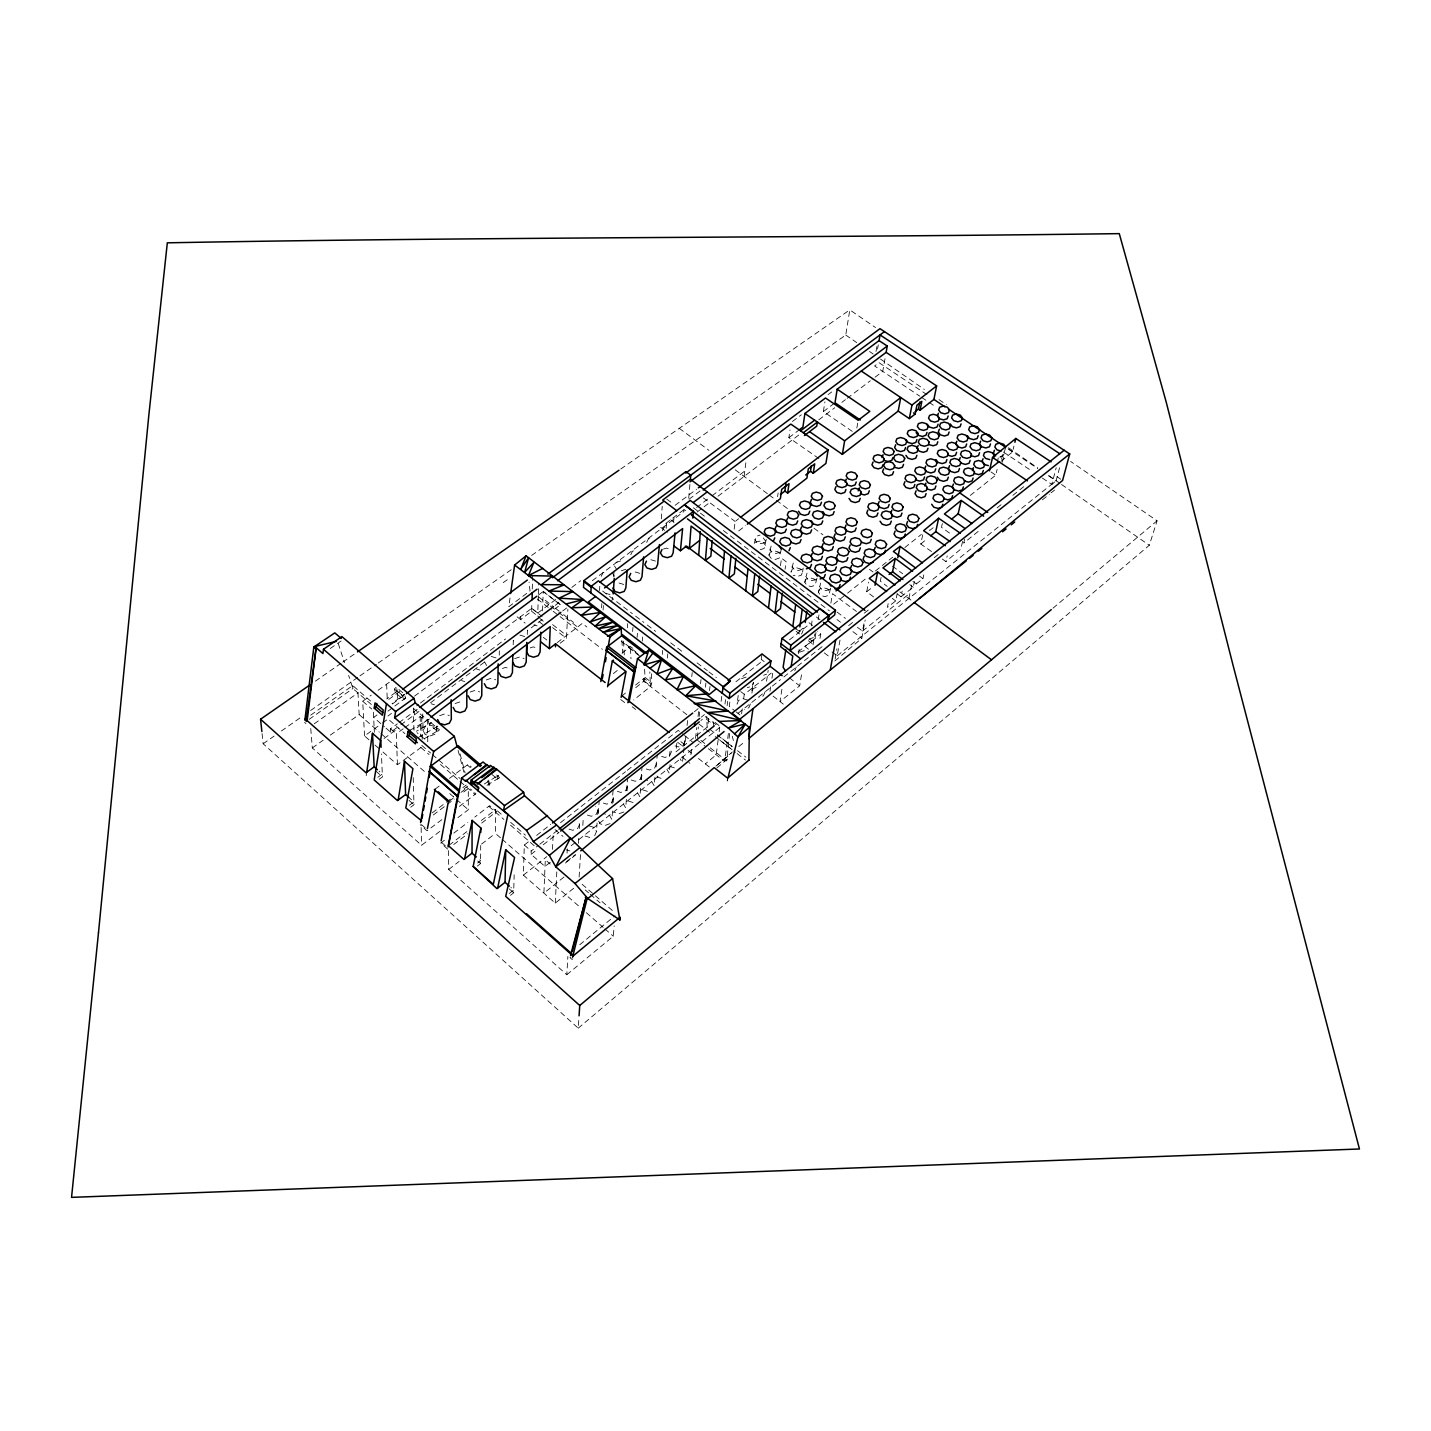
<?xml version="1.0" encoding="UTF-8"?>
<svg xmlns="http://www.w3.org/2000/svg" width="1431" height="1431" viewBox="0 0 1431 1431"><rect width="100%" height="100%" fill="white"/><g stroke="black" fill="none" stroke-linecap="round" stroke-linejoin="round"><path stroke-width="0.75" stroke-dasharray="5 3.75" d="M457.902 817.638L468.295 809.749L468.295 788.553L461.283 793.847M477.346 866.077L480.583 863.555L480.709 845.453M500.456 837.797L495.394 833.397L495.752 809.463L479.188 822.163M499.258 655.165L499.33 650.783M513.192 644.773L513.3 640.39L515.393 644.057M520.669 616.582L520.598 619.551L531.616 611.287L531.903 601.879M510.473 895.341L513.693 892.783L514.158 874.824M527.288 634.505L527.413 630.105L529.524 633.754M573.652 888.293L555.282 903.104L523.388 875.146L524.301 845.041L529.577 840.909M532.243 589.035L532.69 576.121M414.489 696.164L531.706 608.318L537.77 613.023L538.342 595.868M538.414 593.722L538.771 582.989M550.255 862.321L545.032 866.453L531.08 854.325L531.187 851.016L538.163 845.542M542.528 610.876L543.225 591.45L560.451 604.741L555.067 608.819M552.491 849.388L553.278 832.431M560.183 643.199L566.479 638.387L567.874 609.159M555.282 903.104L556.909 869.833M567.052 853.126L567.284 848.905M448.511 850.658L448.708 869.476L566.819 974.726L567.874 956.463M578.446 843.36L578.822 836.992M579.322 828.531L579.573 824.292L578.035 821.555M579.108 877.078L580.575 853.037M582.828 825.419L583.347 816.922M599.517 590.556L599.786 586.316M601.575 607.781L601.843 603.614M603.095 610L603.381 605.581M262.07 733.548L263.161 743.78L578.249 1028.191L578.929 1017.87M613.666 576.961L614.132 570.325M594.67 835.668L596.494 831.536L597.085 823.04M597.675 814.543L597.961 810.304L595.654 806.225M598.319 813.38L599.213 800.609M661.301 518.916L662.231 506.341M612.057 803.864L613.201 788.928M612.522 811.001L611.878 819.516L609.57 815.491L604.544 813.899M613.184 802.487L613.505 798.23L611.967 795.547M627.386 627.798L627.708 623.648M632.627 631.518L632.967 627.368M637.099 637.421L637.439 633.271M566.819 974.726L613.291 936.214L614.149 925.982M626.545 790.645L627.619 777.82M626.384 799.339L625.669 807.871L623.361 803.882M627.1 790.824L627.458 786.549L625.902 783.884M642.286 641.124L642.644 636.974M697.416 737.627L698.328 726.966M699.258 716.305L699.634 712.03M644.612 669.243L645.023 677.418L643.7 681.299L635.31 687.989M688.722 498.167L690.189 481.353M640.927 779.501L642.09 766.658M640.659 788.266L639.872 796.799L637.564 792.846M641.428 779.716L641.821 775.441L640.247 772.794M666.184 528.397L666.792 521.743M673.572 522.1L673.965 517.897M662.285 654.468L662.678 650.336M654.987 777.122L654.146 785.691L651.838 781.755L646.848 780.199M656.078 766.962L657.348 754.101M667.347 658.063L667.758 653.931M669.44 756.498L670.119 750.059M670.084 764.601L669.189 773.169L666.864 769.27M729.595 733.441L726.733 761.006L709.49 747.25M676.827 743.297L675.897 751.901L707.701 726.769L708.703 718.595M684.125 747.697L682.444 762.723L680.119 758.859M684.358 745.551L684.841 741.258L683.267 738.664M691.763 676.72L692.228 672.606M685.86 736.214L684.912 744.782L679.653 740.686M687.059 725.517L688.007 716.949M690.887 754.763L691.638 748.324M700.546 683.714L701.011 679.6M695.502 738.378L696.772 727.503M698.042 716.609L698.811 710.08M705.429 687.166L705.912 683.052M709.508 690.565L710.009 686.469M734.192 529.184L735.14 521.474L738.646 518.773M744.138 476.434L746.016 461.319M721.099 701.387L721.886 695.251M718.094 740.095L716.216 754.799L705.34 763.904M719.167 731.706L719.704 727.503L705.608 716.645L700.886 720.526M724.998 703.998L725.553 699.723M727.109 705.698L727.663 701.405M729.828 702.066L729.255 706.395L734.407 710.491M728.379 733.513L724.676 761.364L704.106 745.39M754.262 543.458L756.123 536.375L760.022 535.087M796.065 628.871L799.267 631.304L799.857 626.921M738.217 695.466L737.037 704.141L738.593 700.367L743.154 698.739L748.019 700.224M727.628 778.142L727.234 781.004L728.021 777.82M510.026 597.943L508.81 606.726L530.042 590.931L529.059 582.149M741.58 713.801L742.474 707.325M743.673 698.686L744.281 694.357L771.255 673.071M760.237 549.737L764.136 548.449L766.283 539.362M811.377 625.937L812.289 619.373M781.326 549.057L779.162 558.162L775.244 559.467L771.023 558.215L768.966 555.156L771.13 546.052M777.605 496.7L778.124 492.962M752.599 685.735L751.669 692.246L753.207 688.508L757.715 686.916M751.919 693.123L753.457 682.301L751.901 686.093L747.304 687.721M818.872 458.546L788.892 437.671L790.001 429.908M762.008 653.949L760.809 662.285L733.799 683.428M780.432 565.764L781.541 558.233L786.191 561.685L785.064 569.198M766.569 681.228L768.179 670.406M366.193 775.656L366.694 772.257M769.985 691.245L770.647 686.916M771.953 678.258L772.937 671.747M793.257 563.009L791.039 572.132L792.327 569.001L796.244 567.696L800.484 568.948L802.576 572.024L801.306 575.155L797.389 576.478L793.132 575.226M852.25 431.357L823.38 411.573L824.9 401.878M781.934 689.259L780.002 701.548L799.661 685.825L802.04 671.461M802.576 572.024L803.202 568.035M816.994 578.142L815.08 585.279L811.162 586.621L806.887 585.351L804.777 582.238L807.012 573.115M531.634 555.425L845.757 335.033L849.799 309.883L875.557 327.556M798.462 653.663L799.16 649.316M808.497 649.209L805.081 646.579L805.796 642.233M830.678 588.141L828.728 595.296L824.811 596.638L820.535 595.368L818.407 592.237L820.661 583.097M813.005 644.809L814.847 633.933M815.992 632.484L814.919 638.816L805.081 646.579M818.138 619.82L819.212 613.488M835.167 658.94L836.92 648.744M820.017 638.369L820.768 634.022L817.316 631.375M856.847 428.03L857.849 422.217M830.856 603.184L832.502 593.686L856.489 611.466M876.005 351.436L877.096 345.229M877.561 349.039L878.294 344.817M885.002 358.698L882.73 371.38L872.069 379.465M832.019 651.91L837.153 655.845L840.14 639.371M834.828 660.979L861.802 638.351L865.183 619.945M873.608 596.942L866.703 591.719L868.528 582.202M857.402 627.279L862.517 631.071L864.324 621.609M881.085 577.391L880.333 581.201L887.22 586.388M888.168 603.614L887.399 607.406L895.699 600.931L897.237 593.328M897.559 594.187L901.011 596.781L902.174 591.075M908.828 598.516L911.958 583.705M931.545 551.543L920.777 544.03L922.798 534.479M901.011 596.781L913.211 587.229L914.427 581.523M912.906 581.38L916.323 583.92L917.128 580.11M916.323 583.92L922.959 578.696L923.782 574.886M942.331 523.531L941.491 527.341L951.758 534.622M942.331 559.056L945.909 561.578L947.197 555.854M962.598 541.401L960.845 549.021L945.909 561.578M964.601 539.308L963.725 543.118L980.468 529.559M997.103 462.839L998.605 456.489L999.965 457.401L1004.401 453.77L1003.042 452.876L1001.521 459.226M970.29 495.43L995.761 475.164L997.121 469.404M1005.743 447.044L1003.31 455.899L999.714 457.097M1002.362 462.249L1004.401 453.77M1001.02 461.337L1012.54 451.892L1013.953 446.132M1042.394 478.097L1051.803 484.394L1056.203 467.722M837.153 655.845L1056.078 480.78L1060.514 464.181M578.249 1028.191L1149.308 545.265L1157.089 520.795L1070.603 461.426M794.795 670.763L796.244 667.096M801.628 634.076L803.095 630.427M818.407 592.237L819.659 589.071L823.576 587.73L827.851 589L829.998 592.13M764.941 692.067L763.439 695.824L758.913 697.434M804.777 582.238L806.047 579.108L809.964 577.766L814.221 579.036L816.332 582.131M750.381 703.945L748.842 707.737L744.281 709.347M768.966 555.156L770.272 552.08L774.171 550.774L778.392 552.008L780.45 555.067M684.841 741.258L683.142 745.211L678.401 746.928L675.038 745.891M641.821 775.441L640.051 779.501L635.203 781.254L630.123 779.662M627.458 786.549L625.651 790.645L620.786 792.416L617.387 791.343M613.505 798.23L611.699 802.362L606.78 804.133L603.381 803.059M597.961 810.304L596.119 814.454L591.182 816.26L586.048 814.633M579.573 824.292L577.695 828.477L572.722 830.302L567.57 828.674M662.41 530.758L664.002 527.341L666.953 526.393M646.669 542.438L648.297 539.004L652.751 537.555M611.198 601.843L612.879 598.319L610.733 594.831L606.046 593.418M630.785 554.745L632.43 551.275L636.92 549.808M601.253 576.335L602.97 572.794L607.513 571.309M436.831 726.054L436.902 730.418L434.899 734.3L430.033 735.981L425.15 734.443L423.129 730.615L422.717 713.175M423.129 730.615L425.132 726.733L429.998 725.07L434.863 726.59L436.902 730.418M481.728 823.075L496.521 811.592L489.635 805.635L474.824 817.047M492.049 774.511L497.63 779.287L499.562 777.552L495.376 773.974M635.561 685.073L643.95 678.383L650.765 683.642L650.872 686.218L633.718 699.974M459.369 806.404L475.915 793.74L470.459 789.018M643.95 678.383L643.7 681.299L686.916 714.731M651.427 673.751L651.821 682.676L650.497 686.558L649.817 671.908M449.477 778.392L468.17 764.279L471.282 766.944M622.02 653.251L630.302 646.454L635.436 650.39M437.582 731.474L439.496 729.792L428.155 720.33L429.3 724.354L437.582 731.474L436.473 727.449M429.3 724.354L431.214 722.673L416.421 731.277M403.649 699.759L405.563 698.095L404.454 694.285L396.244 687.256L394.33 688.919L395.457 692.729L403.649 699.759L402.522 695.967L394.33 688.919M395.457 692.729L397.371 691.066L396.244 687.256M402.522 695.967L404.454 694.285L392.058 703.462M715.822 766.211L732.261 752.008M716.913 767.892L729.291 757.482M717.289 765.03L731.223 753.296M1051.803 484.394L1054.665 481.979M1052.948 608.211L1157.089 520.795M920.777 544.03L927.431 538.521M719.704 727.503L578.106 840.212M701.297 717.146L704.446 714.552M579.734 944.764L614.99 915.751M799.267 631.304L804.669 626.867M694.321 711.779L699.061 707.898M1042.43 499.813L1049.352 494.25M1051.087 492.854L1054.558 490.082M738.825 746.535L745.39 741.258M563.957 877.06L543.905 893.123L545.3 859.745L550.273 864.074M933.155 527.735L929.81 530.4L928.003 529.112M565.406 863.054L575.62 854.915M862.517 631.071L909.955 593.203M622.109 695.77L625.472 693.087M833.665 604.222L845.846 594.527M847.581 593.15L866.721 577.909M875.432 570.969L892.819 557.124M904.857 547.536L921.385 534.371M566.587 861.569L575.28 854.647M509.311 893.499L513.765 889.975L510.867 887.417M738.056 713.3L780.467 679.653M783.866 676.97L824.417 644.809M848.637 625.597L853.878 621.448M864.36 613.13L869.601 608.98M934.246 557.696L939.487 553.547M997.139 507.826L1002.38 503.658M1012.862 495.341L1018.103 491.191M1019.856 489.796L1025.097 485.646M571.148 845.739L576.371 841.607M798.033 651.946L820.768 634.022M523.388 875.146L546.803 856.632M613.362 673.572L618.389 669.601M531.08 854.325L536.303 850.229M543.261 844.755L558.913 832.431M560.487 822.682L625.508 771.72M627.261 770.343L678.205 730.382L682.927 734.21M539.898 844.183L557.321 830.481M536.625 835.4L550.702 824.381M789.429 639.872L808.676 624.792M477.632 863.036L480.601 860.729L477.739 858.206M738.7 530.919L745.64 525.553M448.708 869.476L459.083 861.462M481.567 844.093L495.394 833.397M866.703 591.719L873.357 586.603M557.178 642.644L582.274 623.433L586.889 626.993M449.119 845.202L466.81 831.644M453.734 844.54L467.722 833.808M447.653 849.084L440.766 842.966L446.83 838.441M453.842 833.092L467.83 822.396M310.76 728.54L312.316 747.948L421.555 845.292L440.605 830.803M665.791 523.424L687.989 506.574M422.199 739.326L421.68 717.718L425.204 715.053M562.651 611.001L567.928 606.994M697.147 512.048L702.353 508.094M704.106 506.771L711.064 501.494M718.022 496.217L799.214 434.684M818.765 419.873L834.756 407.746M841.857 402.361L845.417 399.66M847.188 398.319L870.298 380.807M428.048 719.453L413.935 730.168L413.326 708.363L418.657 704.356M441.857 819.677L427.028 830.803L420.195 824.739M400.859 724.766L419.82 710.885M430.498 702.836L435.829 698.793M437.618 697.452L442.948 693.427M444.737 692.085L450.067 688.061M451.856 686.701L457.187 682.676M458.975 681.335L464.306 677.31M466.095 675.969L471.425 671.944M473.214 670.584L478.544 666.56M480.333 665.218L485.664 661.194M592.309 580.718L683.857 511.618L684.072 509.472L686.987 511.636M531.205 627.833L542.224 619.516L537.68 615.992M696.593 507.468L710.366 497.058M712.083 495.752L744.818 470.996M788.892 437.671L799.41 429.711M823.38 411.573L835.006 402.773M449.155 801.324L454.235 797.496M460.997 792.38L467.776 787.265M433.289 814.99L445.542 805.742M447.295 804.419L454.289 799.124M537.77 613.023L555.836 599.428M571.81 587.408L580.7 580.736M689.044 499.24L701.476 489.885M792.398 421.501L801.324 414.793M828.12 394.634L831.697 391.951M420.428 703.032L505.537 638.977M399.034 722.601L417.959 708.81M555.264 605.331L558.823 602.63M462.857 787.64L466.291 785.047M432.234 812.862L444.63 803.506M446.4 802.183L453.484 796.834M464.109 788.821L467.651 786.156M387.926 716.055L391.468 713.407M675.164 505.268L696.557 489.223M392.398 703.963L404.579 695.019M538.414 595.046L543.225 591.45M409.427 805.224L413.899 801.879L408.926 797.496M410.733 807.191L413.97 804.759L413.201 777.516M435.167 789.107L440.533 785.082M388.713 699.437L400.805 690.69M387.962 711.135L393.167 707.272M394.902 705.984L405.563 698.095L397.371 691.066L386.728 698.936M378.088 690.297L390.198 681.585M383.007 752.08L397.442 764.744L420.929 747.501L420.857 744.585L430.677 753.082M379.197 779.305L382.435 776.926L381.415 753.958M377.838 777.301L382.31 774.028L379.054 771.148M386.012 728.129L390.645 732.171L399.16 726M384.027 738.503L398.48 728.039M397.442 764.744L396.298 733.799L403.131 728.844M404.83 727.61L420.177 716.484L421.68 717.718M390.645 732.171L390.502 728.755L397.335 723.836M369.019 739.827L364.547 735.91L380.825 724.193M382.632 722.888L388.051 718.988L404.901 733.602M377.069 714.945L373.652 717.396L384.456 726.787M312.316 747.948L323.138 740.238M330.328 735.105L359.163 714.57L357.804 689.957M364.547 735.91L362.705 701.226L371.255 695.144M314.23 723.8L357.965 692.908M310.688 715.16L352.741 685.574L372.865 703.015M309.168 719.328L352.902 688.526L352.741 685.574M503.211 582.614L509.418 578.249M263.161 743.78L274.108 736.089M281.424 730.973L301.512 716.877M310.634 710.474L358.126 677.149M359.95 675.879L376.389 664.342M378.213 663.054L511.529 569.52M572.901 958.788L571.989 959.414L569.949 957.607L570.844 956.981M315.41 681.12L341.007 663.34M342.85 662.07L355.639 653.18M620.768 468.992L849.799 309.883M330.185 648.547L341.079 641.034M487.023 785.261L499.562 777.552M484.34 783.973L498.936 774.994L497.004 776.747L497.63 779.287M424.721 738.45L439.496 729.792M418.317 737.502L438.387 725.767M409.999 730.293L430.087 718.63M610.071 823.612L605.224 825.401L600.161 823.809L598.641 821.108M623.88 811.949L619.068 813.702L614.024 812.128M741.544 678.688L746.141 677.078M763.599 675.235L766.64 674.162M799.553 652.196L803.972 650.658L808.783 652.089M808.909 639.156L813.398 637.582M829.765 589.322L825.83 590.663L821.537 589.393L819.391 586.263M816.064 579.305L812.128 580.628L807.853 579.376L805.742 576.246M455.112 703.551L459.923 701.923L463.143 702.925M439.603 715.679L444.433 714.033L449.28 715.554M486.254 679.958L490.994 678.348L495.788 679.832M470.101 692.067L474.877 690.457L479.689 691.942M514.659 658.654L519.328 657.079L524.104 658.546M502.424 668.474L505.572 667.418L510.348 668.885M802.254 569.162L798.319 570.486L794.062 569.234L791.951 566.139M530.15 647.921L533.244 646.884L536.41 647.849M780.038 552.151L776.121 553.457L771.881 552.205L769.824 549.146M755.318 542.403L759.199 541.097L763.403 542.331L765.442 545.372M764.977 542.421L761.059 543.726L756.838 542.492L754.799 539.433M621.322 570.79L625.848 569.305M620.625 560.916L616.117 562.401L614.436 565.889L616.6 569.377M663.465 549.057L666.381 548.091L670.996 549.468M650.855 559.718L655.487 561.095M635.185 571.953L639.836 573.348M619.051 583.043L623.719 584.438M533.942 624.864L537.144 625.848M519.882 635.096L524.712 636.562M491.244 656.418L496.092 657.902M476.577 669.046L479.832 670.048M461.462 680.548L464.717 681.567M661.569 756.391L664.95 757.446L669.726 755.711L671.443 751.722L669.869 749.129M671.103 766.837L674.412 767.857M646.311 769.002L649.692 770.039L654.504 768.304L656.239 764.279L654.683 761.65M431.214 703.766L434.487 704.785M661.104 778.339L657.777 777.301L656.221 774.69M642.662 789.858L647.671 791.432M628.316 801.02L633.343 802.594M589.143 825.884L594.205 827.476L596.494 831.536M589.787 837.475L584.707 835.865L583.186 833.146M566.426 849.853L569.824 850.926M926.948 394.652L878.974 362.651L874.591 365.96L919.865 396.208M1008.122 448.797L1037.636 468.474M1048.708 475.861L1056.078 480.78M1008.891 449.459L1012.54 451.892M921.725 397.442L927.288 401.163M929.148 402.415L934.711 406.136M1003.417 452.035L1031.25 470.656M990.985 471.944L995.761 475.164M1057.151 476.756L1060.765 479.242M845.757 335.033L856.74 342.617M869.529 351.489L873.196 354.029M880.512 359.092L924.39 389.482M939.022 399.625L946.338 404.687M1008.497 447.742L1037.761 468.009M1048.726 475.611L1059.709 483.213M1061.534 484.483L1149.308 545.265M666.774 499.169L673.482 504.052M670.638 519.811L674.055 522.315M919.561 576.156L922.959 578.696M679.278 428.352L708.953 450.354M735.23 469.833L767.41 493.677M769.198 495.001L774.565 498.99M776.353 500.313L788.892 509.615M813.953 528.182L822.897 534.818M869.458 569.323L873.035 571.989M899.884 591.897L911.583 600.555M703.319 497.881L735.14 521.474M892.443 566.139L902.675 573.759M836.992 612.057L845.506 618.407M909.776 584.653L913.211 587.229M809.052 622.753L812.593 625.401M892.246 598.319L895.699 600.931M809.535 639.067L812.128 641.016M693.355 507.79L698.65 511.797M700.421 513.139L705.716 517.163M723.388 530.543L829.39 610.84M836.974 619.534L840.516 622.217M852.93 631.643L861.802 638.351M816.403 616.994L819.927 619.695M602.648 591.075L632.359 613.666M635.614 616.153L643.878 622.449M647.241 624.989L655.631 631.375M670.71 642.841L684.537 653.359M697.04 662.875L707.379 670.728M708.882 671.872L716.376 677.579M660.675 527.324L667.705 532.708M796.119 631.268L799.643 633.969M808.443 640.73L811.949 643.431M824.274 652.876L829.551 656.918M626.116 644.415L635.901 651.946M621.179 641.267L638.333 654.45M628.835 647.742L640.838 656.972M543.172 591.486L560.415 604.776M706.306 719.095L711.94 723.442M645.023 677.418L651.821 682.676M538.754 597.067L548.735 604.776M550.416 606.082L557.214 611.323M558.895 612.629L577.552 627.046M713.997 732.511L707.147 727.216L706.753 716.448M717.325 735.087L732.225 746.606L717.682 734.801M737.537 750.703L745.927 757.196M644.093 680.959L650.872 686.218M537.376 599.052L551.418 609.91M553.171 611.27L602.362 649.316M699.043 724.122L709.454 732.171M719.847 740.221L735.462 752.295M737.126 753.582L745.515 760.076M715.196 736.554L732.082 749.665M531.652 608.354L542.134 616.475M552.599 624.614L566.569 635.471M789.34 677.793L799.661 685.825M761.22 659.333L764.208 661.641M531.616 611.287L536.16 614.811M552.616 627.601L566.479 638.387M697.201 740.006L702.388 744.048M539.809 618.496L543.297 621.197M539.129 621.68L542.617 624.399M517.11 616.815L525.141 623.093M543.333 637.314L546.803 640.033M632.18 706.735L635.686 709.472M677.596 742.224L682.837 746.32M688.043 750.381L691.495 753.082M698.417 758.484L710.42 767.875M620.714 699.509L625.83 703.497M545.229 600.251L553.564 606.798M555.246 608.103L561.918 613.344M563.581 614.65L573.598 622.503M773.116 696.128L783.312 704.141M740.793 691.62L744.281 694.357M715.089 722.422L720.169 726.429M736.124 711.869L741.276 715.965M700.868 740.382L707.755 745.873M684.501 735.498L692.371 741.884M682.122 756.981L689.903 763.331M413.326 708.363L427.35 719.9L427.797 741.634L417.011 732.708M555.049 829.569L562.973 836.366M467.347 765.013L470.459 767.696M432.305 754.495L460.12 778.589M497.398 810.894L504.016 816.618M510.617 822.324L525.463 835.203M582.149 884.304L593.722 894.339M595.385 895.77L615.223 912.96M371.344 704.499L352.902 688.526L348.627 675.396M420.929 747.501L429.103 754.584M440.533 764.494L458.492 780.056M460.12 781.487L475.11 794.473M488.83 806.351L503.945 819.48M510.545 825.186L536.911 848.046M585.279 889.975L588.57 892.837M590.234 894.268L600.126 902.872M362.705 701.226L371.81 709.114M390.502 728.755L396.298 733.799M524.301 845.041L531.187 851.016M359.163 714.57L379.304 732.135M380.986 733.602L426.313 773.134M449.817 793.633L454.861 798.033M456.543 799.5L468.295 809.749M502.138 839.264L579.609 906.843M586.352 912.71L603.184 927.395M604.866 928.88L613.291 936.214M374.976 745.05L381.397 750.685M375.924 771.166L382.435 776.926M409.016 800.376L413.97 804.759M477.739 861.051L480.583 863.555M509.347 888.955L513.693 892.783M425.132 827.869L421.036 824.238L421.555 845.292M441.589 842.448L445.721 846.115M304.606 722.405L305.93 723.585M763.349 537.931L765.388 540.954M612.235 572.722L614.4 576.228M484.537 661.784L486.629 665.522M338.253 643.521L344.477 662.642M460.049 753.904L465.147 772.99M458.099 750.416L464.27 773.545M732.278 736.25L733.37 740.56M487.756 780.807L489.33 787.05M495.108 809.946L495.716 812.325M488.597 780.11L490.708 788.517M623.469 641.16L624.345 655.577M621.877 640.355L622.664 652.983M630.427 648.493L630.999 658.761M373.402 712.173L374.367 732.278M386.638 684.233L387.246 699.079M397.246 693.337L397.496 700.314M414.382 711.511L414.489 714.91M420.177 716.484L420.66 735.945M713.479 721.904L713.55 728.451"/><path stroke-width="1.5" d="M476.326 856.936L472.033 853.162L472.105 820.357L480.834 827.994L480.798 832.359M481.871 678.169L481.764 695.681L479.85 699.473L475.074 701.101L470.244 699.598L468.187 695.86M748.896 760.111L749.343 727.377L648.798 650.085L637.51 658.636L629.103 701.905M498.167 663.823L497.863 683.535L495.985 687.291L491.244 688.919L486.433 687.417L484.358 683.714M509.418 886.129L505.054 882.301L505.733 849.746L514.588 857.491L505.698 896.378L573.062 956.015L620.124 917.199L619.891 919.99L587.891 898.614L574.994 883.499L555.747 866.81L549.343 855.416L533.369 841.589L526.536 830.445L503.497 810.536L504.517 805.599L523.603 792.202L496.414 768.912L477.865 783.848L475.003 781.38L493.749 767.249L496.593 769.681L484.662 778.697M512.817 655.004L512.441 672.552L510.581 676.291L505.876 677.883L501.065 676.416L498.99 672.731M526.751 642.43L526.197 662.195L524.354 665.898L519.686 667.49L514.892 666.005L512.817 662.356M527.037 643.306L526.787 652.107L528.862 655.738L533.638 657.205L538.289 655.631L540.095 651.946L540.793 632.162M532.064 599.786L532.278 592.756M540.775 641.875L549.379 648.601L550.255 626.617L430.892 717.199M555.478 646.794L555.604 643.843L605.17 682.533M835.454 610.268L828.817 615.724L828.066 620.303L834.684 614.865L835.454 610.268L690.225 500.421L583.866 580.646L583.49 587.354L729.184 698.507L770.146 666.291L770.951 660.907L762.008 653.949L728.039 680.476M590.842 592.953L591.236 586.263L598.408 580.843L730.347 680.959L722.923 687.846L729.899 693.141L729.184 698.507M579.072 1015.813L579.752 1005.492L1051.248 609.642M613.184 593.901L614.257 578.428M627.189 570.218L625.848 587.908L624.202 591.397L619.73 592.899L615.044 591.486L612.915 588.016M698.704 555.335L700.314 531.545M643.628 556.856L641.982 576.782L640.355 580.253L635.919 581.719L631.25 580.324L629.103 576.89L630.731 573.42M707.272 538.199L705.429 560.415L710.867 556.176L712.191 540.614M659.423 544.567L657.634 564.494L656.042 567.946L651.624 569.395L646.973 568.018L644.826 564.601L646.436 561.167M722.476 573.276L724.515 551.114M675.074 532.887L673.16 552.831L671.604 556.248L667.204 557.696L662.571 556.319L660.424 552.938L661.998 549.54M731.026 556.015L728.916 578.16L734.353 573.885L735.856 558.376M676.845 510.795L662.714 500.045L690.368 479.242L690.779 475.164L685.878 471.622L685.735 473.071L879.976 328.665L1069.708 453.967L1062.571 480.494L919.418 598.498M673.643 545.766L680.423 550.756L682.623 528.594L604.526 587.926M692.783 518.111L693.463 511.386L684.519 504.875L828.817 615.724M745.694 590.842L748.002 568.751M754.781 573.831L752.402 595.886L757.804 591.558L759.521 576.103M560.648 831.071L694.59 725.714L694.983 722.333L699.705 718.451M768.519 608.068L771.094 586.066M777.713 591.039L775.065 613.023L780.485 608.64L782.363 593.239M304.875 720.187L313.836 647.009L334.782 632.896L341.276 638.405M306.216 721.367L316.144 647.688L307.128 720.866M480.261 766.497L457.079 746.571L454.325 736.321L415.276 702.836L413.97 698.328L341.884 636.598L323.478 649.263L322.923 653.556L314.784 646.508L336.41 641.338M722.244 693.212L723.084 686.63L730.347 680.959M792.846 626.456L795.69 604.526M799.857 626.921L802.201 609.391M805.259 622.485L806.762 611.538M510.634 593.543L514.605 565.03L526.089 555.818L621.143 628.513L621.591 635.811L606.637 647.277L606.082 650.39L633.611 671.676L635.221 670.441M748.985 736.5L752.974 708.721L835.668 639.854L1069.708 453.967M780.503 494.464L784.868 491.083L785.959 483.589M784.868 491.083L787.658 493.051L789.018 483.678L781.72 489.313L780.378 498.686L747.376 524.211M1059.781 453.734L880.047 334.926L879.045 340.596L887.256 346.034L886.129 352.366L837.189 389.196L869.833 411.341L858.189 420.285L825.508 397.997L804.92 413.487L802.916 427.064L799.41 429.711M376.299 706.628L374.242 708.148L375.011 702.907L383.222 710.009L382.435 715.25L374.242 708.148L376.246 707.021L376.782 703.39M366.694 772.257L372.507 733.316L380.807 740.578L381.111 747.268M386.459 703.658L374.207 779.967L397.496 800.591L405.599 794.563L404.508 761.274L412.933 768.662L405.796 807.943L421.608 820.857M828.925 615.384L790.896 645.238L790.037 650.64L827.994 620.786L828.925 615.384L820.035 608.64L781.952 638.369L780.682 646.723L792.792 656.078L791.057 666.935M805.725 474.985L810.483 471.318L811.359 465.683M785.834 649.853L783.115 667.257L785.494 670.889M810.483 471.318L813.255 473.25L814.704 463.859L808.336 468.778L806.905 478.169L787.658 493.051M458.421 795.511L457.33 796.191L429.211 771.685L433.7 751.525L394.634 717.718L395.6 711.547L413.97 698.328M837.189 389.196L835.006 402.773L860.228 419.981M703.211 490.028L790.824 424.095L828.102 449.924L825.92 463.447L813.255 473.25M407.137 736.679L407.996 731.456L409.999 730.293L409.141 735.516L407.137 736.679L415.437 743.887L416.314 738.664L407.996 731.456M398.158 800.108L404.508 761.274M842.358 454.343L844.63 440.82L900.761 397.55L898.203 411.091L842.358 454.343L810.089 432.019M420.571 822.61L429.461 771.524L457.58 796.03L448.064 846.955M422.002 818.693L422.753 814.364M423.504 810.035L424.256 805.689M425.007 801.36L425.776 797.031M426.527 792.702L427.279 788.356M429.175 777.534L429.926 773.187M427.404 828.621L435.167 789.107M748.681 738.629L830.266 670.012L835.668 639.854M600.805 681.532L606.494 650.121L607.71 649.173M602.362 678.616L603.113 674.412M605.402 661.802L606.172 657.598M514.605 565.03L603.274 632.287L621.143 628.513L609.91 637.045L608.247 646.204L635.793 667.472L634.201 668.563L633.611 671.676M441.159 840.802L448.314 801.843L434.326 789.608M607.567 686.755L612.325 660.943L613.505 660.138M457.33 796.191L459.405 790.234L431.232 765.728L458.117 745.658L481.299 765.567M474.448 774.654L486.88 765.299L483.016 761.99L461.694 777.981L448.458 845.703L463.948 859.423L472.033 853.162M489.778 767.141L486.665 764.476L465.558 781.326L461.694 777.981M481.728 777.677L494.035 768.393L490.583 765.442L471.246 780.002L470.441 784.206L465.773 780.181M478.043 790.788L471.067 784.743L471.711 781.38L478.705 787.426L478.043 790.788L507.916 814.346L493.319 884.34L473.178 866.488L480.834 827.994M621.126 697.362L626.045 671.586L612.325 660.943M475.003 781.38L474.698 782.972L471.246 780.002M875.021 585.315L877.597 571.989L894.947 585.029M464.61 858.904L472.105 820.357M627.923 702.728L634.005 671.407L606.082 650.39M898.203 411.091L909.329 418.603L911.958 405.062L936.643 385.905L886.129 352.366M909.329 418.603L915.196 414.024L916.931 405.188L921.832 401.36L920.079 410.214L918.416 409.087L919.811 402.004M889.08 574.457L892.568 571.774L895.251 558.43L912.567 571.345M897.774 557.804L900.081 546.356L922.405 562.848M920.079 410.214L933.906 399.428L936.643 385.905M497.63 888.15L505.733 849.746M930.758 535.766L935.749 531.634L938.647 518.255L960.308 533.191M951.49 519.238L958.144 513.836L961.167 500.439L983.634 516.197M989.393 470.871L992.542 457.437L1015.813 438.458L1051.07 461.855M728.021 777.82L737.985 736.893L745.336 723.943L728.307 728.075C697.273 705.859 667.579 681.943 637.51 658.636M1014.883 442.304L1015.813 438.458M572.525 957.267L586.96 899.24L612.575 878.58C582.65 851.409 555.246 822.02 524.497 795.779L523.603 792.202M570.504 955.443L586.263 896.718L572.239 951.579M749.343 727.377L737.985 736.893L728.307 728.075L741.33 720.509L707.701 712.531L728.451 711.046L694.178 703.641L715.911 700.993L685.807 695.734L695.734 685.682L676.97 689.76L683.41 676.559L665.576 679.797L672.91 668.044L657.026 673.983L661.516 659.816L644.147 664.825L648.798 650.085M994.438 450.264L993.436 453.108L995.618 455.934M993.364 458.385L994.366 455.523L992.184 452.679L988.07 451.516L984.439 452.715L983.419 455.577L985.601 458.421L989.733 459.601M990.485 443.95L989.465 446.776L985.87 447.957L981.791 446.794L979.627 443.986L980.646 441.159M983.312 470.531L982.274 473.411L978.643 474.627L974.511 473.446M973.116 478.026L972.078 480.923L968.411 482.14L964.279 480.959M983.043 458.743L982.024 461.587L984.206 464.449L988.32 465.612M972.347 470.584L973.366 467.704M979.537 452.733L978.518 455.577L974.905 456.775L970.808 455.613M978.196 435.668L977.176 438.476L973.563 439.657L969.503 438.494L967.356 435.704M970.146 460.353L969.109 463.215L965.46 464.431L961.364 463.25L958.645 459.655L954.531 458.475L950.882 459.691L949.808 462.553L951.973 465.433L956.105 466.595L959.772 465.397L960.827 462.517M963.403 486.916L962.348 489.831L958.663 491.066L954.531 489.885L952.348 486.969L953.422 484.054M952.617 495.663L951.543 498.596L947.859 499.83L943.691 498.65M966.676 444.004L965.639 446.83L962.008 448.028L957.929 446.866L955.801 444.057L956.838 441.231M959.486 468.527L958.43 471.407L954.781 472.624L950.667 471.443L948.503 468.581L949.576 465.701M948.324 477.203L947.25 480.1L943.584 481.317L939.452 480.136L937.305 477.256M942.814 504.213L941.723 507.164L938.003 508.416L933.835 507.218L931.67 504.284M959.199 460.406L960.255 457.544M956.606 452.321L955.55 455.165L951.919 456.346L947.823 455.183M935.928 485.968L934.837 488.901L931.134 490.118L927.002 488.937M946.928 459.53L945.873 462.392L942.206 463.59L938.11 462.428L935.981 459.584M961.095 423.916L960.058 426.688L956.463 427.869L952.42 426.724L950.291 423.934M917.682 524.372L916.573 527.377L912.799 528.647L908.613 527.431L906.449 524.444L907.576 521.456M924.855 486.039L925.946 483.123M926.107 493.641L925.016 496.575L921.296 497.827L917.146 496.629L914.999 493.713L916.108 490.779M949.129 432.037L948.073 434.845L944.46 436.008L940.4 434.863L938.289 432.073L939.344 429.264M935.713 468.867L934.64 471.747L930.955 472.963L926.841 471.783L924.712 468.921L925.803 466.041M924.587 476.97L923.496 479.868L919.793 481.102L915.679 479.904M937.824 441.785L936.75 444.612L933.119 445.792L929.041 444.63M948.181 415.992L947.125 418.764L943.53 419.927L939.505 418.782L937.394 416.027L938.45 413.255M905.286 534.013L904.142 537.036L900.367 538.306L896.146 537.09L893.999 534.085L895.144 531.062M885.431 550.291L884.269 553.35L880.441 554.656L876.219 553.421L874.073 550.363L875.253 547.304M901.959 513.067L900.832 516.054L897.058 517.307L892.89 516.108L890.744 513.139L891.907 510.169M927.986 448.279L926.894 451.123L923.245 452.321L919.167 451.159L917.056 448.314L918.147 445.488M914.874 484.519L913.765 487.434L910.044 488.669L905.912 487.47L903.784 484.572L904.911 481.657M938.11 424.22L937.055 427.01L933.441 428.173L929.399 427.028L927.288 424.238M891.298 521.134L890.154 524.14L886.361 525.41L882.176 524.193L880.047 521.206M916.877 455.344L915.786 458.188L912.102 459.387L908.023 458.224L905.912 455.38M927.002 432.466L925.929 435.274L922.297 436.455L918.237 435.31L916.126 432.502M903.551 464.36L902.424 467.239L898.74 468.438L894.625 467.275M889.17 504.463L888.025 507.415L884.269 508.667L880.119 507.468L877.99 504.517L879.153 501.565M916.931 439.621L915.84 442.447L912.191 443.628L908.13 442.483L906.02 439.657M905.573 447.563L904.464 450.407L900.797 451.588L896.718 450.425L894.625 447.599L895.734 444.755M864.235 556.176L863.036 559.271L865.183 562.329L869.422 563.564L873.268 562.258M871.264 539.38L870.084 542.421L866.274 543.708L862.052 542.474L859.316 538.879L855.094 537.662L851.248 538.95L850.032 542.009L852.178 545.05L856.4 546.284L860.246 544.996L861.462 541.92M860.353 547.912L859.155 550.989L855.327 552.277L851.105 551.042L848.977 548.001L850.175 544.943M850.515 577.104L849.299 580.235L845.417 581.576L841.142 580.306M893.552 471.693L892.425 474.591L888.723 475.808L884.608 474.627L882.516 471.747L883.643 468.867M877.936 512.978L876.774 515.965L872.999 517.217L868.832 516.001L866.703 513.049L867.884 510.062M892.962 457.491L891.835 460.353L888.15 461.551L884.054 460.388M851.606 565.478L850.39 568.59L852.536 571.667L856.775 572.919L860.639 571.595M526.089 555.818L520.866 569.055L528.594 557.732L524.658 572.311L533.924 562.347L528.468 575.566L552.438 576.085L541.473 584.635L564.297 584.778L548.896 591.075L572.901 591.593L559.127 598.158L583.437 599.553L571.845 607.764L592.452 607.048L581.272 615.348L600.43 612.468L590.162 621.877L605.653 616.761L595.117 626.098L612.826 622.217L598.748 628.513L616.779 625.866L603.274 632.287L609.91 637.045M882.963 464.789L881.836 467.669L878.133 468.885L874.019 467.704L871.944 464.842L873.089 461.963M847.868 557.696L846.651 560.791L842.787 562.097L838.548 560.845L836.42 557.786L837.654 554.709M840.158 584.492L838.906 587.64L835.006 588.982M881.979 457.544L883.106 454.682M869.315 490.779L868.152 493.713L864.396 494.947L860.264 493.749M856.185 527.967L854.987 530.99L851.177 532.26L846.991 531.044L844.88 528.039L846.079 525.034M860.228 498.364L859.047 501.315L855.273 502.567L851.123 501.351L849.03 498.417M845.31 536.875L844.093 539.916L840.265 541.204L836.062 539.988L833.951 536.965L835.185 533.924M836.348 566.926L835.114 570.039L831.232 571.363L826.993 570.11L824.864 567.034L826.116 563.921M858.171 490.833L859.333 487.899M825.258 574.529L824.006 577.641L820.106 578.983M856.239 481.997L855.076 484.912L851.32 486.146L847.188 484.948M833.325 546.642L832.091 549.719L828.245 551.007L824.023 549.772L821.931 546.731L823.165 543.673M822.449 556.373L821.197 559.467L817.316 560.773L813.094 559.521L810.393 555.353L806.136 554.101L802.236 555.407L800.966 558.519L803.059 561.596L807.317 562.848L811.234 561.524L812.486 558.43M811.52 564.422L810.268 567.535L806.369 568.84M845.113 482.05L846.311 479.135M834.166 511.583L832.949 514.57L829.139 515.84L824.971 514.623L822.897 511.654M845.971 489.491L844.791 492.425L841.017 493.659L836.885 492.461L834.81 489.545L836.008 486.612M811.001 556.462L812.253 553.386M822.771 520.938L821.537 523.943L817.709 525.213L813.541 523.996L811.466 521.009M821.501 502.263L820.285 505.232L816.475 506.485L812.325 505.286L810.268 502.335L811.502 499.365M811.663 529.864L810.411 532.887L806.565 534.174L802.38 532.958L800.305 529.935L801.557 526.912M801.074 539.594L799.804 542.653L795.94 543.941L791.737 542.707L789.125 538.611L784.904 537.376L781.022 538.664L779.716 541.741L781.791 544.782L786.013 546.034L789.912 544.728L791.2 541.651M809.803 511.153L808.551 514.14L804.723 515.41L800.573 514.194L798.516 511.225M797.729 520.92L796.477 523.925L792.631 525.195L788.445 523.979L786.406 520.991L787.676 517.986M789.018 550.738L790.306 547.662M786.317 529.13L785.029 532.171L781.165 533.441L776.979 532.225L774.94 529.22L776.228 526.179M773.473 540.9L774.779 537.841M644.147 664.825L653.037 652.876M734.747 733.692L745.336 723.943M749.289 759.789L727.628 778.142L714.176 767.642L599.142 864.378M580.718 850.855L724.086 731.527M549.343 855.416L570.593 837.833L555.747 866.81L579.287 848.118M714.284 725.875L571.524 839.013M938.647 518.255L923.603 530.668L945.301 545.73M694.59 725.714L699.312 721.832M716.376 688.722L709.275 694.536L588.32 601.968L595.493 596.512M692.747 713.067L552.473 823.004M961.167 500.439L944.424 513.962L965.084 528.558M830.266 670.012L966.193 560.97M969.663 558.179L973.134 555.407M978.321 551.239L981.791 548.449M1002.576 531.777L1006.047 529.005M1011.234 524.819L1014.704 522.047M574.994 883.499L598.516 864.61M752.974 708.721L739.666 719.31L732.01 713.21L1064.217 450.21M835.99 590.914L998.963 461.73M608.533 685.181L625.365 671.89M505.054 882.301L496.986 888.669L473.178 866.488M729.899 693.141L770.951 660.907M559.074 829.121L694.983 722.333M915.142 411.627L918.416 409.087M699.616 540.453L689.42 548.306L691.084 526.053L810.858 615.885M740.399 517.432L828.102 449.924M900.081 546.356L893.391 551.507L915.715 568.053M877.597 571.989L869.243 578.392L886.612 591.504M895.251 558.43L882.945 567.874L900.296 580.879M549.379 648.601L555.604 643.843M680.423 550.756L686.504 546.105L796.065 628.871M804.455 435.525L816.743 426.17L817.387 422.056L803.292 432.734M693.302 502.478L707.218 491.906M600.054 582.095L693.463 511.386M426.975 713.711L560.88 612.343M800.573 430.838L814.65 420.177M477.865 783.848L481.263 781.272M419.73 707.469L553.475 606.672M698.328 487.882L887.256 346.034M406.35 693.695L536.822 596.244M557.553 580.753L663.197 501.834M689.975 481.836L879.045 340.596M402.576 689.366L537.054 589.196M552.438 577.73L884.465 331.634M547.805 574.189L685.878 471.622M391.987 680.28L527.306 580.11M433.7 751.525L454.325 736.321M650.05 668.259L661.516 659.816M372.507 733.316L374.153 766.819L366.032 772.74L305.286 718.952M394.634 717.718L415.276 702.836M533.369 841.589L556.051 825.365M526.536 830.445L547.518 815.509M503.497 810.536L524.497 795.779M261.855 731.509L260.567 719.221L309.937 684.93M357.464 651.91L618.943 470.262M471.067 784.743L473.053 783.526L478.652 788.356M429.211 771.685L430.302 771.023M607.531 636.312L621.143 628.513M528.468 575.566L542.743 568.357M566.282 603.918L583.437 599.553M685.807 695.734L706.055 693.999M718.952 721.439L741.33 720.509M1001.145 451.069L997.031 449.906L994.849 447.08L995.851 444.236L999.464 443.055L1003.56 444.218L1005.743 447.044M933.906 399.428L944.871 406.762M948.538 409.194L1005.224 447.009M992.542 457.437L1027.494 480.888M861.301 371.058L911.958 405.062M913.515 412.897L915.196 414.024M804.92 413.487L844.63 440.82M935.749 531.634L950.095 541.58M959.7 492.836L987.748 512.459M958.144 513.836L971.882 523.513M692.98 516.054L691.352 514.874L817.459 612.128M914.32 602.594L991.504 659.798M892.568 571.774L902.889 579.501M690.368 479.242L864.914 610.429M710.205 548.413L724.319 559.038M734.908 566.998L747.268 576.299M757.858 584.259L770.218 593.543M780.807 601.521L794.938 612.128M827.994 620.786L839.943 629.855M687.435 518.863L812.862 614.31M823.469 622.378L835.829 631.787M583.866 580.646L723.084 686.63M583.812 581.576L591.182 587.193M685.306 546.213L688.812 548.914M646.723 653.359L622.646 634.899L621.591 635.775L643.968 652.983M781.952 638.369L790.896 645.238M781.129 643.753L800.305 658.564M606.637 647.277L634.201 668.563M770.146 666.291L782.149 675.629M622.109 695.77L627.225 699.759M628.925 701.083L669.153 732.493M323.478 649.263L395.6 711.547M478.061 782.757L504.517 805.599M313.836 647.009L315.196 648.189M376.246 707.021L382.793 712.692M409.141 735.516L417.441 742.707M430.123 766.39L458.314 790.896M438.28 791.826L449.155 801.324M374.153 766.819L377.408 769.699M405.599 794.563L408.926 797.496M526.59 913.783L571.685 953.69M260.567 719.221L579.752 1005.492M585.333 897.326L586.96 899.24M828.871 583.025L831.017 586.155M815.205 573.044L817.334 576.156M779.269 545.998L781.326 549.057M453.162 707.379L455.219 711.153L460.067 712.656L464.86 711.01L466.81 707.182L466.792 689.706M437.618 719.543L439.657 723.335L444.522 724.855L449.352 723.21L451.32 719.346L451.159 699.705M493.749 767.249L494.035 768.393M612.575 878.58L619.891 919.99M98.471 932.869L71.55 1197.371L1359.45 1148.986L1232.967 664.932L1166.265 402.272L1119.275 233.629C801.968 237.886 484.626 236.92 167.32 242.823L148.663 416.85L98.471 932.869M984.707 464.52L983.669 467.4L980.02 468.617L975.888 467.436L973.706 464.556L974.744 461.676L978.393 460.478L982.507 461.658L984.707 464.52M991.88 437.922L990.878 440.748L987.265 441.929L983.169 440.766L981.004 437.958L982.006 435.131L985.619 433.951L989.697 435.113L991.88 437.922M980.915 446.722L979.895 449.567L976.264 450.747L972.168 449.584L969.985 446.758L971.023 443.914L974.654 442.734L978.75 443.878L980.915 446.722M974.493 472.015L973.438 474.913L969.771 476.129L965.639 474.949L963.457 472.051L964.494 469.171L968.161 467.955L972.293 469.135L974.493 472.015M971.488 454.343L970.451 457.204L966.819 458.403L962.687 457.24L960.523 454.378L961.578 451.516L965.227 450.336L969.324 451.498L971.488 454.343M964.762 480.905L963.707 483.821L960.004 485.055L955.854 483.875L953.672 480.959L954.745 478.043L958.43 476.827L962.562 478.008L964.762 480.905M953.94 489.652L952.867 492.586L949.164 493.838L944.997 492.64L942.814 489.706L943.905 486.773L947.608 485.538L951.758 486.737L953.94 489.652M979.555 429.64L978.536 432.448L974.922 433.611L970.844 432.466L968.698 429.658L969.717 426.867L973.33 425.687L977.391 426.832L979.555 429.64M968 437.975L966.962 440.802L963.349 442L959.253 440.837L957.106 438.011L958.144 435.185L961.775 434.022L965.853 435.167L968 437.975M944.102 498.203L943.029 501.172L939.291 502.406L935.123 501.208L932.94 498.274L934.032 495.323L937.752 494.071L941.92 495.269L944.102 498.203M957.911 446.275L956.874 449.137L953.225 450.318L949.129 449.155L946.964 446.329L948.038 443.485L951.669 442.286L955.765 443.449L957.911 446.275M949.629 471.175L948.556 474.09L944.871 475.307L940.739 474.126L938.575 471.228L939.666 468.331L943.333 467.132L947.465 468.295L949.629 471.175M937.198 479.957L936.107 482.873L932.404 484.107L928.254 482.927L926.09 480.011L927.199 477.095L930.901 475.879L935.033 477.06L937.198 479.957M948.216 453.502L947.161 456.364L943.494 457.562L939.38 456.4L937.233 453.538L938.307 450.693L941.974 449.495L946.07 450.658L948.216 453.502M962.401 417.87L961.364 420.66L957.768 421.823L953.708 420.678L951.579 417.888L952.617 415.115L956.23 413.953L960.273 415.097L962.401 417.87M918.935 518.38L917.808 521.385L914.033 522.655L909.83 521.439L907.665 518.451L908.792 515.446L912.567 514.176L916.77 515.393L918.935 518.38M927.36 487.631L926.268 490.565L922.548 491.799L918.38 490.618L916.234 487.685L917.343 484.751L921.063 483.517L925.213 484.715L927.36 487.631M950.417 425.991L949.361 428.799L945.748 429.962L941.67 428.817L939.541 426.027L940.596 423.218L944.227 422.056L948.288 423.2L950.417 425.991M936.983 462.839L935.91 465.719L932.225 466.935L928.093 465.755L925.946 462.893L927.038 460.013L930.722 458.796L934.837 459.977L936.983 462.839M925.839 470.942L924.73 473.858L921.027 475.074L916.895 473.894L914.749 470.996L915.858 468.098L919.561 466.882L923.693 468.062L925.839 470.942M939.094 435.74L938.02 438.566L934.371 439.746L930.293 438.601L928.164 435.775L929.238 432.949L932.887 431.786L936.965 432.931L939.094 435.74M949.451 409.946L948.413 412.718L944.8 413.881L940.757 412.736L938.647 409.981L939.702 407.209L943.297 406.064L947.34 407.191L949.451 409.946M906.503 528.003L905.358 531.044L901.566 532.314L897.344 531.098L895.18 528.093L896.343 525.07L900.117 523.782L904.338 525.016L906.503 528.003M903.158 507.057L902.013 510.044L898.257 511.296L894.071 510.098L891.924 507.129L893.069 504.141L896.826 502.889L901.011 504.106L903.158 507.057M929.22 442.251L928.147 445.077L924.48 446.275L920.383 445.113L918.273 442.286L919.364 439.442L923.013 438.262L927.091 439.424L929.22 442.251M916.09 478.491L914.981 481.406L911.261 482.641L907.111 481.46L904.982 478.544L906.091 475.629L909.812 474.412L913.944 475.593L916.09 478.491M939.362 418.174L938.307 420.964L934.676 422.127L930.615 420.982L928.522 418.192L929.578 415.401L933.209 414.257L937.251 415.384L939.362 418.174M928.218 426.42L927.145 429.228L923.514 430.409L919.435 429.264L917.343 426.456L918.416 423.648L922.047 422.485L926.107 423.63L928.218 426.42M886.612 544.299L885.431 547.358L881.603 548.663L877.364 547.429L875.2 544.37L876.38 541.312L880.208 540.024L884.447 541.258L886.612 544.299M875.593 553.189L874.413 556.265L870.549 557.589L866.292 556.337L864.145 553.278L865.344 550.184L869.189 548.896L873.429 550.13L875.593 553.189M892.461 515.124L891.316 518.129L887.524 519.399L883.338 518.183L881.192 515.196L882.355 512.209L886.129 510.939L890.315 512.155L892.461 515.124M918.094 449.298L916.985 452.16L913.318 453.359L909.204 452.178L907.093 449.334L908.202 446.49L911.869 445.291L915.965 446.454L918.094 449.298M890.332 498.435L889.188 501.405L885.413 502.657L881.246 501.458L879.117 498.507L880.28 495.537L884.036 494.303L888.204 495.502L890.332 498.435M918.13 433.575L917.038 436.401L913.389 437.582L909.311 436.437L907.2 433.611L908.309 430.803L911.958 429.622L916.019 430.767L918.13 433.575M906.735 441.517L905.644 444.361L901.959 445.542L897.863 444.379L895.77 441.553L896.897 438.709L900.564 437.528L904.642 438.691L906.735 441.517M872.391 533.369L871.211 536.428L867.383 537.716L863.161 536.482L861.015 533.459L862.213 530.418L866.041 529.13L870.245 530.364L872.391 533.369M862.965 562.508L861.748 565.621L857.885 566.926L853.609 565.692L851.463 562.598L852.679 559.485L856.543 558.179L860.8 559.432L862.965 562.508M904.732 458.314L903.605 461.193L899.902 462.41L895.788 461.229L893.677 458.367L894.804 455.487L898.507 454.289L902.603 455.469L904.732 458.314M851.606 571.13L850.372 574.26L846.472 575.602L842.197 574.332L840.051 571.237L841.285 568.107L845.184 566.783L849.442 568.035L851.606 571.13M894.715 465.665L893.588 468.563L889.867 469.779L885.753 468.599L883.643 465.719L884.787 462.821L888.49 461.605L892.604 462.785L894.715 465.665M879.063 506.95L877.901 509.937L874.126 511.207L869.941 509.991L867.812 507.021L868.993 504.034L872.767 502.782L876.935 503.998L879.063 506.95M894.125 451.445L892.998 454.307L889.295 455.523L885.181 454.343L883.088 451.498L884.233 448.636L887.918 447.438L892.014 448.601L894.125 451.445M848.923 551.704L847.707 554.799L843.843 556.104L839.586 554.852L837.457 551.794L838.691 548.717L842.555 547.411L846.794 548.645L848.923 551.704M841.213 578.518L839.961 581.666L836.062 583.007L831.769 581.755L829.622 578.625L830.874 575.477L834.774 574.153L839.049 575.405L841.213 578.518M870.406 484.751L869.243 487.685L865.487 488.919L861.337 487.721L859.226 484.805L860.407 481.871L864.163 480.637L868.313 481.836L870.406 484.751M857.276 521.957L856.078 524.98L852.25 526.25L848.046 525.034L845.936 522.029L847.134 519.006L850.962 517.754L855.148 518.97L857.276 521.957M884.09 458.761L882.963 461.641L879.242 462.839L875.128 461.658L873.035 458.796L874.18 455.917L877.901 454.718L881.997 455.899L884.09 458.761M861.301 492.336L860.12 495.287L856.346 496.539L852.178 495.323L850.086 492.389L851.284 489.438L855.058 488.204L859.208 489.402L861.301 492.336M846.365 530.865L845.149 533.906L841.303 535.194L837.081 533.978L834.971 530.955L836.205 527.914L840.033 526.626L844.236 527.86L846.365 530.865M837.403 560.952L836.151 564.064L832.27 565.37L828.012 564.118L825.884 561.041L827.136 557.929L831.017 556.623L835.257 557.875L837.403 560.952M826.259 568.536L825.007 571.667L821.09 572.99L816.833 571.738L814.704 568.626L815.974 565.513L819.874 564.19L824.131 565.442L826.259 568.536M834.345 540.65L833.128 543.708L829.247 545.014L825.025 543.762L822.914 540.721L824.167 537.662L828.012 536.375L832.234 537.609L834.345 540.65M823.451 550.38L822.199 553.457L818.299 554.781L814.06 553.529L811.967 550.47L813.219 547.375L817.101 546.087L821.34 547.322L823.451 550.38M857.312 475.951L856.132 478.866L852.375 480.1L848.225 478.902L846.15 476.004L847.349 473.089L851.087 471.872L855.219 473.053L857.312 475.951M847.009 483.445L845.828 486.379L842.054 487.613L837.904 486.433L835.829 483.499L837.028 480.566L840.802 479.331L844.934 480.53L847.009 483.445M835.185 505.554L833.969 508.542L830.141 509.812L825.973 508.595L823.88 505.626L825.115 502.639L828.925 501.387L833.092 502.603L835.185 505.554M823.755 514.91L822.521 517.915L818.693 519.185L814.507 517.968L812.414 514.981L813.667 511.976L817.495 510.724L821.68 511.922L823.755 514.91M812.629 523.835L811.377 526.876L807.513 528.164L803.31 526.93L801.235 523.925L802.487 520.902L806.351 519.614L810.536 520.848L812.629 523.835M822.485 496.235L821.251 499.204L817.441 500.456L813.291 499.24L811.216 496.289L812.45 493.337L816.26 492.085L820.41 493.284L822.485 496.235M810.751 505.125L809.499 508.112L805.671 509.382L801.485 508.166L799.428 505.197L800.68 502.209L804.508 500.957L808.676 502.156L810.751 505.125M802.004 533.584L800.734 536.625L796.87 537.931L792.649 536.697L790.574 533.656L791.844 530.615L795.725 529.327L799.929 530.561L802.004 533.584M798.659 514.892L797.389 517.897L793.525 519.167L789.34 517.95L787.283 514.963L788.553 511.958L792.416 510.688L796.584 511.904L798.659 514.892M787.193 523.102L785.923 526.143L782.042 527.413L777.838 526.197L775.799 523.191L777.087 520.151L780.95 518.881L785.136 520.097L787.193 523.102M775.638 531.831L774.332 534.872L770.433 536.178L766.229 534.944L764.19 531.903L765.496 528.862L769.377 527.574L773.581 528.808L775.638 531.831"/></g></svg>
